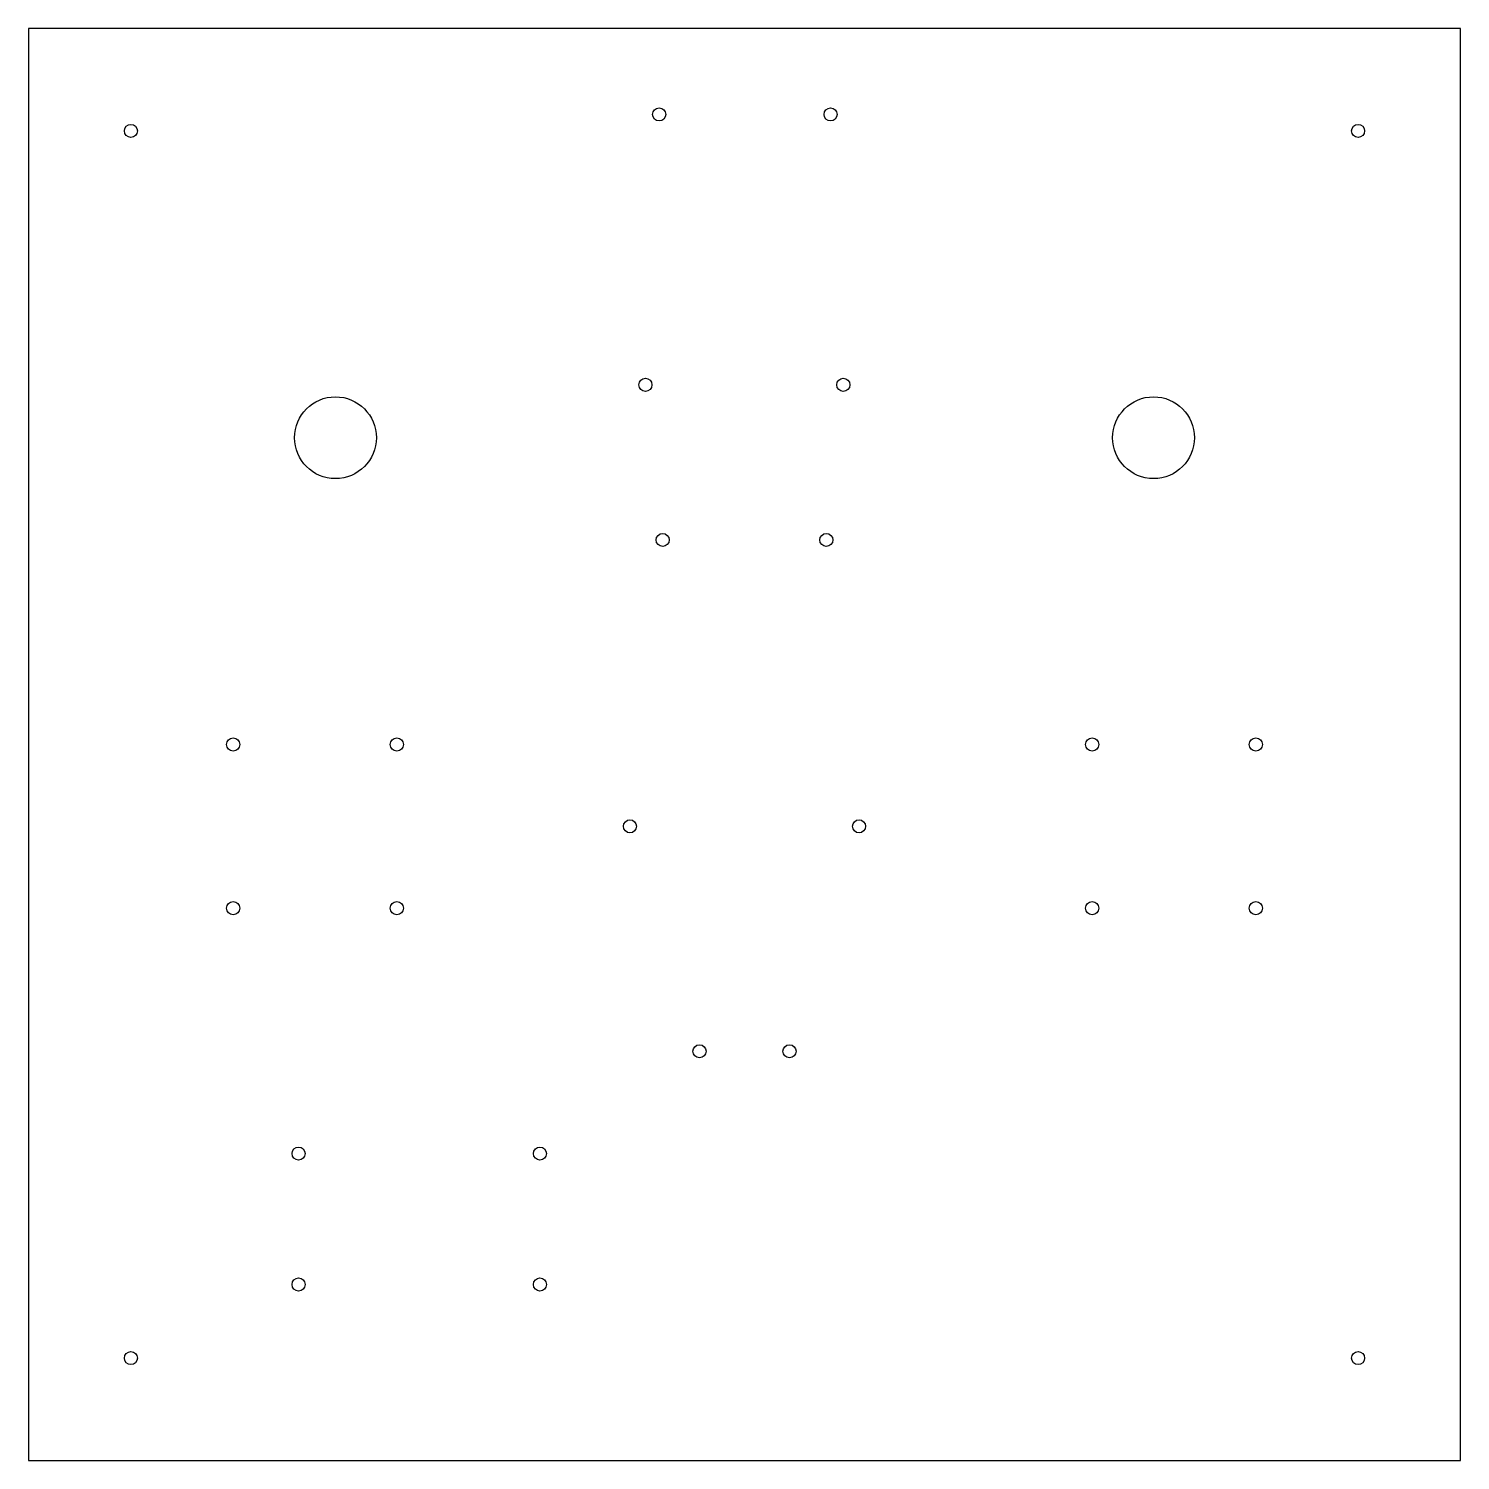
# Model space of a CAD drawing. Header units: millimetres. Extents: x -175 to 175, y -175 to 175.
import ezdxf

# ---------------------------------------------------------------- set-up
doc = ezdxf.new("R2010")
doc.units = ezdxf.units.MM

msp = doc.modelspace()

# ---------------------------------------------------------------- linework, layer by layer
at = {"color": 7, "linetype": 'Continuous', "lineweight": 25}
for p, q in [((175, 175), (-175, 175)), ((-175, 175), (-175, -175)), ((175, -175), (175, 175)), ((-175, -175), (175, -175))]:
    msp.add_line(p, q, dxfattribs=at)
for centre, radius in [((-20.86, 154.03), 1.6), ((21.05, 154.03), 1.6), ((-150, 150), 1.6), ((150, 150), 1.6), ((-24.23, 87.93), 1.6), ((24.16, 87.93), 1.6), ((-100, 75), 10), ((100, 75), 10), ((-20, 50), 1.6), ((20, 50), 1.6), ((-125, 0), 1.6), ((-85, 0), 1.6), ((85, 0), 1.6), ((125, 0), 1.6), ((-28, -20), 1.6), ((28, -20), 1.6), ((-125, -40), 1.6), ((-85, -40), 1.6), ((85, -40), 1.6), ((125, -40), 1.6), ((-11, -75), 1.6), ((11, -75), 1.6), ((-109, -100), 1.6), ((-50, -100), 1.6), ((-109, -132), 1.6), ((-50, -132), 1.6), ((-150, -150), 1.6), ((150, -150), 1.6)]:
    msp.add_circle(centre, radius, dxfattribs=at)

doc.saveas('drawing.dxf')
